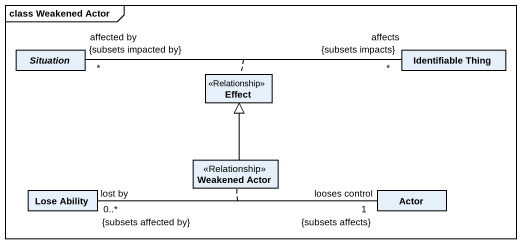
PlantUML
@startuml
mainframe class Weakened Actor
hide circle
hide empty members
abstract class Situation
class "Identifiable Thing" as Identifiable_Thing
class Effect <<Relationship>>
class "Weakened Actor" as Weakened_Actor <<Relationship>>
class "Lose Ability" as Lose_Ability
class "Actor" as Actor_
Situation "affected by\n*\n{subsets impacted by}" -right- "affects\n*\n{subsets impacts}" Identifiable_Thing
(Situation, Identifiable_Thing) .. Effect
Weakened_Actor -up-|> Effect
Lose_Ability "lost by\n0..*\n{subsets affected by}" -right- "looses control\n1\n{subsets affects}" Actor_
(Lose_Ability, Actor_) .. Weakened_Actor
@enduml
